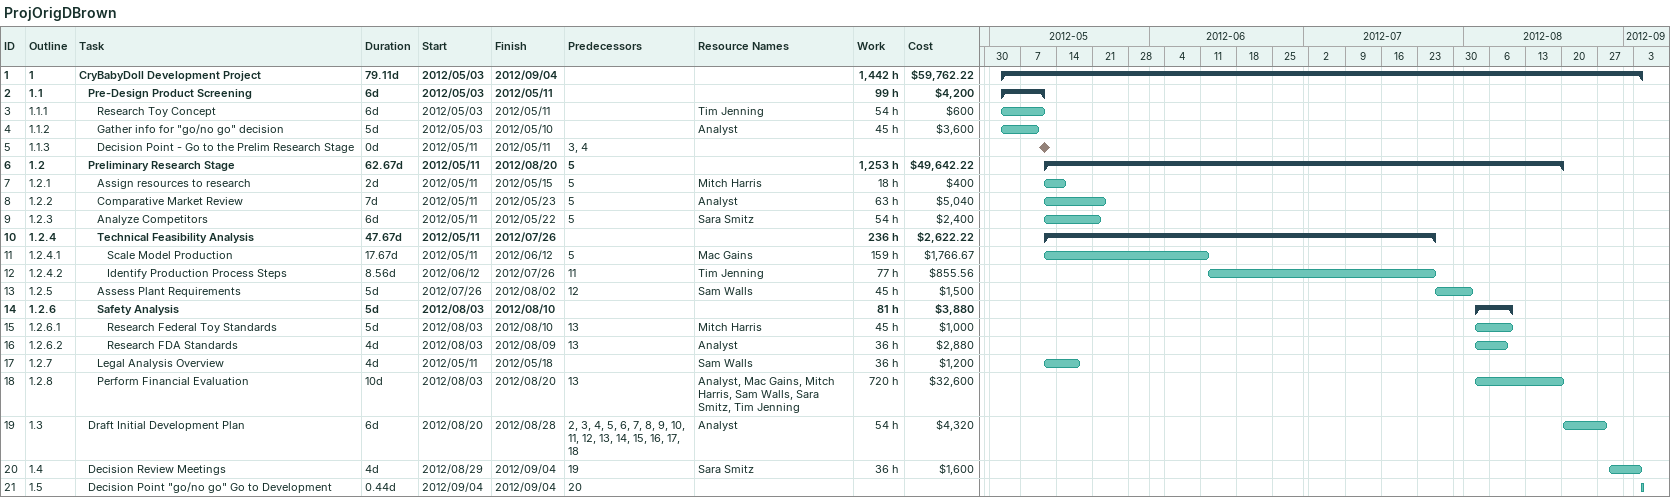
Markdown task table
ProjOrigDBrown

| ID | WBS | Task | Duration | Start | Finish | Predecessors | Resources | Work (h) | Cost ($) |
|---|---|---|---|---|---|---|---|---|---|
| 1 | 1 | **CryBabyDoll Development Project** | 79.11d | 2012-05-03 | 2012-09-04 |  |  | 1442 | 59762.22 |
| 2 | 1.1 | **Pre-Design Product Screening** | 6d | 2012-05-03 | 2012-05-11 |  |  | 99 | 4200 |
| 3 | 1.1.1 | Research Toy Concept | 6d | 2012-05-03 | 2012-05-11 |  | Tim Jenning | 54 | 600 |
| 4 | 1.1.2 | Gather info for "go/no go" decision | 5d | 2012-05-03 | 2012-05-10 |  | Analyst | 45 | 3600 |
| 5 | 1.1.3 | Decision Point - Go to the Prelim Research Stage | 0d | 2012-05-11 | 2012-05-11 | 3, 4 |  |  |  |
| 6 | 1.2 | **Preliminary Research Stage** | 62.67d | 2012-05-11 | 2012-08-20 | 5 |  | 1253 | 49642.22 |
| 7 | 1.2.1 | Assign resources to research | 2d | 2012-05-11 | 2012-05-15 | 5 | Mitch Harris | 18 | 400 |
| 8 | 1.2.2 | Comparative Market Review | 7d | 2012-05-11 | 2012-05-23 | 5 | Analyst | 63 | 5040 |
| 9 | 1.2.3 | Analyze Competitors | 6d | 2012-05-11 | 2012-05-22 | 5 | Sara Smitz | 54 | 2400 |
| 10 | 1.2.4 | **Technical Feasibility Analysis** | 47.67d | 2012-05-11 | 2012-07-26 |  |  | 236 | 2622.22 |
| 11 | 1.2.4.1 | Scale Model Production | 17.67d | 2012-05-11 | 2012-06-12 | 5 | Mac Gains | 159 | 1766.67 |
| 12 | 1.2.4.2 | Identify Production Process Steps | 8.56d | 2012-06-12 | 2012-07-26 | 11 | Tim Jenning | 77 | 855.56 |
| 13 | 1.2.5 | Assess Plant Requirements | 5d | 2012-07-26 | 2012-08-02 | 12 | Sam Walls | 45 | 1500 |
| 14 | 1.2.6 | **Safety Analysis** | 5d | 2012-08-03 | 2012-08-10 |  |  | 81 | 3880 |
| 15 | 1.2.6.1 | Research Federal Toy Standards | 5d | 2012-08-03 | 2012-08-10 | 13 | Mitch Harris | 45 | 1000 |
| 16 | 1.2.6.2 | Research FDA Standards | 4d | 2012-08-03 | 2012-08-09 | 13 | Analyst | 36 | 2880 |
| 17 | 1.2.7 | Legal Analysis Overview | 4d | 2012-05-11 | 2012-05-18 |  | Sam Walls | 36 | 1200 |
| 18 | 1.2.8 | Perform Financial Evaluation | 10d | 2012-08-03 | 2012-08-20 | 13 | Analyst, Mac Gains, Mitch Harris, Sam Walls, Sara Smitz, Tim Jenning | 720 | 32600 |
| 19 | 1.3 | Draft Initial Development Plan | 6d | 2012-08-20 | 2012-08-28 | 2, 3, 4, 5, 6, 7, 8, 9, 10, 11, 12, 13, 14, 15, 16, 17, 18 | Analyst | 54 | 4320 |
| 20 | 1.4 | Decision Review Meetings | 4d | 2012-08-29 | 2012-09-04 | 19 | Sara Smitz | 36 | 1600 |
| 21 | 1.5 | Decision Point "go/no go" Go to Development | 0.44d | 2012-09-04 | 2012-09-04 | 20 |  |  |  |
